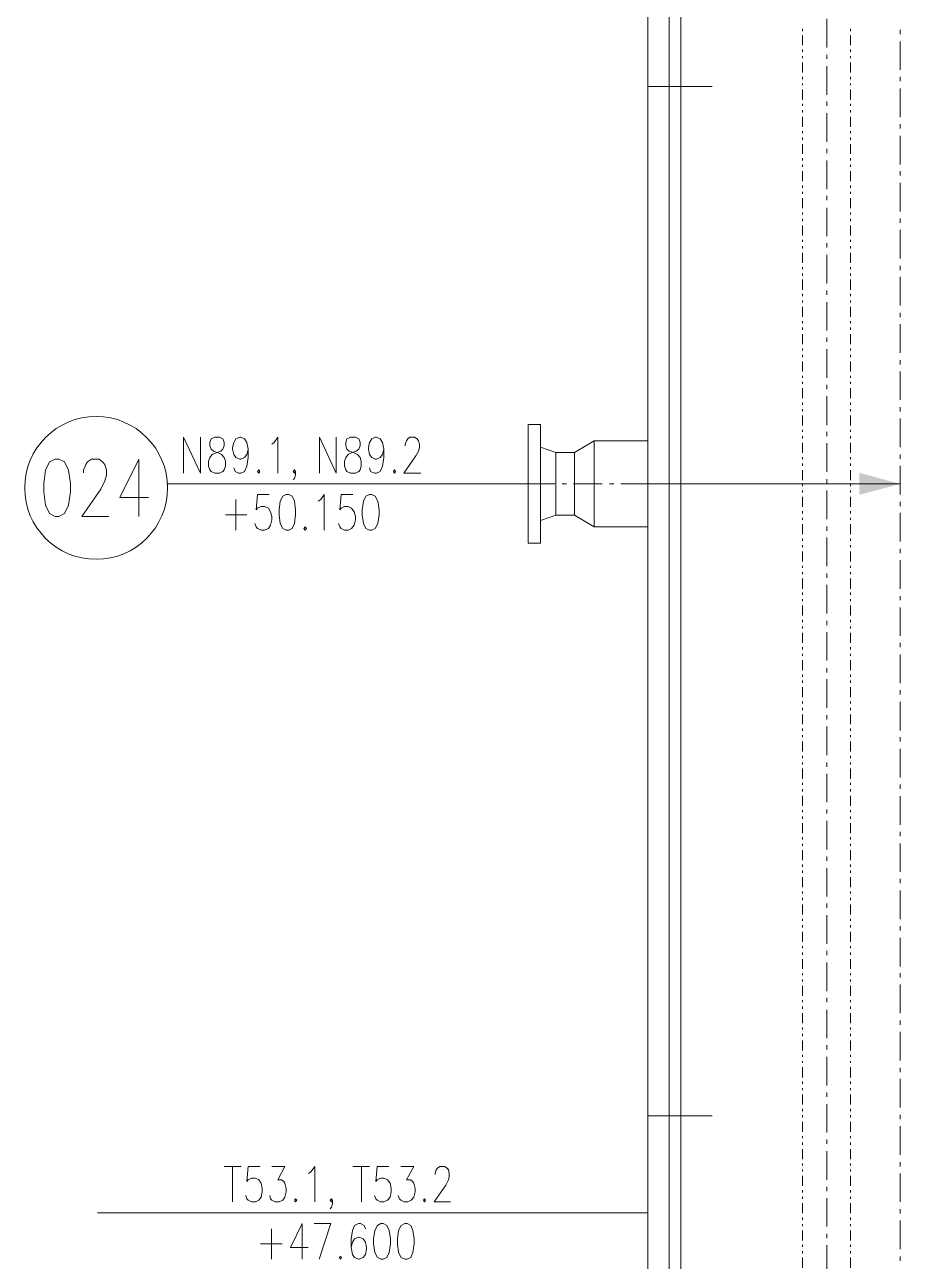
# Model space of a CAD drawing. Header units: millimetres. Extents: x 0 to 588, y 0 to 874.
# Drawn here: x 211.4 to 254.2, y 226 to 286.4 of the extents above; entities that cross this region are included whole.
import ezdxf

# ---------------------------------------------------------------- set-up
doc = ezdxf.new("R2010")
doc.units = ezdxf.units.MM
doc.layers.get('0').update_dxf_attribs({"lineweight": 18})

msp = doc.modelspace()

# ---------------------------------------------------------------- hatches: boundary and pattern name
msp.add_hatch(color=0).paths.add_polyline_path([(254.19, 263.991), (252.18, 264.541), (252.18, 263.462)], flags=0)

# ---------------------------------------------------------------- linework, layer by layer
at = {"color": 0, "lineweight": 0}
for points in [[(243.459, 96.16), (243.459, 686.943)], [(242.887, 302.662), (242.887, 75.629)], [(241.85, 301.731), (241.85, 75.353)], [(250.592, 286.724), (250.592, 285.327)], [(249.407, 286.237), (249.407, 286.131)], [(249.407, 285.919), (249.407, 285.433)], [(251.756, 286.237), (251.756, 286.131)], [(251.756, 285.919), (251.756, 285.433)], [(254.19, 285.983), (254.19, 286.195)], [(254.19, 284.226), (254.19, 285.623)], [(249.407, 285.221), (249.407, 285.115)], [(249.407, 284.903), (249.407, 284.798)], [(250.592, 284.967), (250.592, 284.776)], [(251.756, 285.221), (251.756, 285.115)], [(251.756, 284.903), (251.756, 284.798)], [(249.407, 284.586), (249.407, 284.099)], [(250.592, 284.416), (250.592, 283.019)], [(251.756, 284.586), (251.756, 284.099)], [(249.407, 283.887), (249.407, 283.781)], [(249.407, 283.57), (249.407, 283.485)], [(251.756, 283.887), (251.756, 283.781)], [(251.756, 283.57), (251.756, 283.485)], [(254.19, 283.676), (254.19, 283.887)], [(241.85, 283.422), (244.983, 283.422)], [(249.407, 283.274), (249.407, 282.765)], [(251.756, 283.274), (251.756, 282.765)], [(254.19, 281.919), (254.19, 283.316)], [(249.407, 282.575), (249.407, 282.469)], [(250.592, 282.681), (250.592, 282.469)], [(251.756, 282.575), (251.756, 282.469)], [(249.407, 282.257), (249.407, 282.152)], [(249.407, 281.94), (249.407, 281.453)], [(250.592, 282.109), (250.592, 280.712)], [(251.756, 282.257), (251.756, 282.152)], [(251.756, 281.94), (251.756, 281.453)], [(249.407, 281.241), (249.407, 281.136)], [(251.756, 281.241), (251.756, 281.136)], [(254.19, 281.368), (254.19, 281.58)], [(249.407, 280.924), (249.407, 280.818)], [(249.407, 280.606), (249.407, 280.12)], [(251.756, 280.924), (251.756, 280.818)], [(251.756, 280.606), (251.756, 280.12)], [(254.19, 279.612), (254.19, 281.009)], [(249.407, 279.908), (249.407, 279.802)], [(250.592, 280.374), (250.592, 280.162)], [(251.756, 279.908), (251.756, 279.802)], [(249.407, 279.591), (249.407, 279.485)], [(249.407, 279.273), (249.407, 278.786)], [(250.592, 279.802), (250.592, 278.405)], [(251.756, 279.591), (251.756, 279.485)], [(251.756, 279.273), (251.756, 278.786)], [(254.19, 279.061), (254.19, 279.273)], [(254.19, 277.305), (254.19, 278.702)], [(249.407, 278.575), (249.407, 278.469)], [(249.407, 278.278), (249.407, 278.172)], [(250.592, 278.067), (250.592, 277.855)], [(251.756, 278.575), (251.756, 278.469)], [(251.756, 278.278), (251.756, 278.172)], [(249.407, 277.961), (249.407, 277.474)], [(250.592, 277.495), (250.592, 276.098)], [(251.756, 277.961), (251.756, 277.474)], [(249.407, 277.262), (249.407, 277.156)], [(249.407, 276.945), (249.407, 276.839)], [(251.756, 277.262), (251.756, 277.156)], [(251.756, 276.945), (251.756, 276.839)], [(254.19, 276.754), (254.19, 276.966)], [(249.407, 276.627), (249.407, 276.14)], [(251.756, 276.627), (251.756, 276.14)], [(254.19, 275.019), (254.19, 276.416)], [(249.407, 275.929), (249.407, 275.823)], [(250.592, 275.759), (250.592, 275.548)], [(251.756, 275.929), (251.756, 275.823)], [(249.407, 275.611), (249.407, 275.505)], [(249.407, 275.294), (249.407, 274.807)], [(250.592, 275.188), (250.592, 273.791)], [(251.756, 275.611), (251.756, 275.505)], [(251.756, 275.294), (251.756, 274.807)], [(249.407, 274.595), (249.407, 274.489)], [(251.756, 274.595), (251.756, 274.489)], [(254.19, 274.447), (254.19, 274.659)], [(249.407, 274.278), (249.407, 274.172)], [(249.407, 273.981), (249.407, 273.473)], [(251.756, 274.278), (251.756, 274.172)], [(251.756, 273.981), (251.756, 273.473)], [(254.19, 272.711), (254.19, 274.108)], [(249.407, 273.283), (249.407, 273.177)], [(250.592, 273.452), (250.592, 273.24)], [(251.756, 273.283), (251.756, 273.177)], [(249.407, 272.965), (249.407, 272.86)], [(249.407, 272.648), (249.407, 272.161)], [(250.592, 272.881), (250.592, 271.484)], [(251.756, 272.965), (251.756, 272.86)], [(251.756, 272.648), (251.756, 272.161)], [(254.19, 272.14), (254.19, 272.351)], [(249.407, 271.949), (249.407, 271.844)], [(249.407, 271.632), (249.407, 271.526)], [(251.756, 271.949), (251.756, 271.844)], [(251.756, 271.632), (251.756, 271.526)], [(254.19, 270.404), (254.19, 271.801)], [(249.407, 271.314), (249.407, 270.827)], [(250.592, 271.145), (250.592, 270.933)], [(251.756, 271.314), (251.756, 270.827)], [(249.407, 270.616), (249.407, 270.51)], [(249.407, 270.298), (249.407, 270.192)], [(250.592, 270.574), (250.592, 269.176)], [(251.756, 270.616), (251.756, 270.51)], [(251.756, 270.298), (251.756, 270.192)], [(249.407, 269.981), (249.407, 269.494)], [(251.756, 269.981), (251.756, 269.494)], [(254.19, 269.833), (254.19, 270.044)], [(249.407, 269.282), (249.407, 269.176)], [(249.407, 268.986), (249.407, 268.88)], [(251.756, 269.282), (251.756, 269.176)], [(251.756, 268.986), (251.756, 268.88)], [(254.19, 268.097), (254.19, 269.494)], [(249.407, 268.668), (249.407, 268.182)], [(250.592, 268.838), (250.592, 268.626)], [(251.756, 268.668), (251.756, 268.182)], [(249.407, 267.97), (249.407, 267.864)], [(250.592, 268.288), (250.592, 266.869)], [(251.756, 267.97), (251.756, 267.864)], [(249.407, 267.652), (249.407, 267.547)], [(249.407, 267.335), (249.407, 266.848)], [(251.756, 267.652), (251.756, 267.547)], [(251.756, 267.335), (251.756, 266.848)], [(254.19, 267.526), (254.19, 267.737)], [(254.19, 265.79), (254.19, 267.187)], [(236.601, 266.89), (235.987, 266.89), (235.987, 263.991)], [(236.601, 266.89), (236.601, 263.991)], [(249.407, 266.637), (249.407, 266.531)], [(251.756, 266.637), (251.756, 266.531)], [(219.138, 264.52), (219.138, 266.277), (219.964, 264.52), (219.964, 266.277)], [(222.292, 265.684), (222.229, 265.43), (222.123, 265.282), (221.933, 265.197), (221.89, 265.197), (221.7, 265.282), (221.594, 265.43), (221.53, 265.684), (221.53, 265.769), (221.594, 266.023), (221.7, 266.192), (221.89, 266.277), (221.933, 266.277), (222.123, 266.192), (222.229, 266.023), (222.292, 265.684), (222.292, 265.282), (222.229, 264.858), (222.123, 264.604), (221.933, 264.52), (221.827, 264.52), (221.657, 264.604), (221.594, 264.774)], [(223.457, 265.938), (223.562, 266.023), (223.753, 266.277), (223.753, 264.52)], [(225.785, 264.52), (225.785, 266.277), (226.61, 264.52), (226.61, 266.277)], [(228.939, 265.684), (228.875, 265.43), (228.748, 265.282), (228.579, 265.197), (228.515, 265.197), (228.346, 265.282), (228.24, 265.43), (228.177, 265.684), (228.177, 265.769), (228.24, 266.023), (228.346, 266.192), (228.515, 266.277), (228.579, 266.277), (228.748, 266.192), (228.875, 266.023), (228.939, 265.684), (228.939, 265.282), (228.875, 264.858), (228.748, 264.604), (228.579, 264.52), (228.473, 264.52), (228.282, 264.604), (228.24, 264.774)], [(229.976, 265.853), (229.976, 265.938), (230.039, 266.107), (230.103, 266.192), (230.209, 266.277), (230.441, 266.277), (230.569, 266.192), (230.632, 266.107), (230.674, 265.938), (230.674, 265.769), (230.632, 265.599), (230.505, 265.366), (229.912, 264.52), (230.738, 264.52)], [(236.601, 265.79), (237.342, 265.536), (238.252, 265.536), (239.226, 266.107), (241.85, 266.107)], [(239.226, 266.107), (239.226, 263.991)], [(249.407, 266.319), (249.407, 266.213)], [(249.407, 266.002), (249.407, 265.515)], [(250.592, 266.531), (250.592, 266.319)], [(250.592, 265.98), (250.592, 264.583)], [(251.756, 266.319), (251.756, 266.213)], [(251.756, 266.002), (251.756, 265.515)], [(237.342, 265.536), (237.342, 263.991)], [(238.252, 265.536), (238.252, 263.991)], [(254.19, 265.218), (254.19, 265.43)], [(214.249, 264.541), (214.249, 264.668), (214.355, 264.943), (214.44, 265.07), (214.63, 265.197), (215.011, 265.197), (215.18, 265.07), (215.286, 264.943), (215.371, 264.668), (215.371, 264.414), (215.286, 264.139), (215.096, 263.737), (214.164, 262.403), (215.477, 262.403)], [(216.958, 265.197), (216.027, 263.334), (217.424, 263.334)], [(216.958, 265.197), (216.958, 262.403)], [(249.407, 265.303), (249.407, 265.197)], [(249.407, 264.986), (249.407, 264.88)], [(251.756, 265.303), (251.756, 265.197)], [(251.756, 264.986), (251.756, 264.88)], [(254.19, 263.483), (254.19, 264.88)], [(224.621, 264.604), (224.557, 264.52), (224.494, 264.604), (224.557, 264.689), (224.621, 264.604), (224.621, 264.435), (224.557, 264.266), (224.494, 264.202)], [(249.407, 264.668), (249.407, 264.181)], [(250.592, 264.224), (250.592, 264.012)], [(251.756, 264.668), (251.756, 264.181)], [(218.355, 263.991), (237.299, 263.991)], [(236.601, 261.091), (235.987, 261.091), (235.987, 263.991)], [(236.601, 261.091), (236.601, 263.991)], [(237.342, 262.467), (237.342, 263.991)], [(237.659, 263.991), (237.871, 263.991)], [(238.21, 263.991), (239.607, 263.991)], [(238.252, 262.467), (238.252, 263.991)], [(239.226, 261.895), (239.226, 263.991)], [(239.966, 263.991), (240.178, 263.991)], [(240.517, 263.991), (241.85, 263.991)], [(254.19, 263.991), (241.85, 263.991)], [(249.407, 263.969), (249.407, 263.885)], [(249.407, 263.673), (249.407, 263.567)], [(250.592, 263.673), (250.592, 262.276)], [(251.058, 263.991), (251.545, 263.991)], [(251.756, 263.991), (251.862, 263.991)], [(251.756, 263.969), (251.756, 263.885)], [(251.756, 263.673), (251.756, 263.567)], [(252.074, 263.991), (252.159, 263.991)], [(252.37, 263.991), (252.857, 263.991)], [(253.069, 263.991), (253.174, 263.991)], [(253.386, 263.991), (253.492, 263.991)], [(253.704, 263.991), (254.19, 263.991)], [(221.7, 263.229), (221.7, 261.726)], [(223.329, 263.483), (222.758, 263.483), (222.695, 262.721), (222.758, 262.805), (222.927, 262.89), (223.097, 262.89), (223.287, 262.805), (223.393, 262.636), (223.457, 262.403), (223.457, 262.234), (223.393, 261.98), (223.287, 261.81), (223.097, 261.726), (222.927, 261.726), (222.758, 261.81), (222.695, 261.895), (222.631, 262.065)], [(225.721, 263.144), (225.848, 263.229), (226.018, 263.483), (226.018, 261.726)], [(227.415, 263.483), (226.843, 263.483), (226.78, 262.721), (226.843, 262.805), (227.012, 262.89), (227.182, 262.89), (227.351, 262.805), (227.478, 262.636), (227.542, 262.403), (227.542, 262.234), (227.478, 261.98), (227.351, 261.81), (227.182, 261.726), (227.012, 261.726), (226.843, 261.81), (226.78, 261.895), (226.716, 262.065)], [(249.407, 263.356), (249.407, 262.869)], [(251.756, 263.356), (251.756, 262.869)], [(254.19, 262.911), (254.19, 263.123)], [(221.192, 262.488), (222.229, 262.488)], [(236.601, 262.213), (237.342, 262.467), (238.252, 262.467), (239.226, 261.895)], [(249.407, 262.657), (249.407, 262.551)], [(249.407, 262.34), (249.407, 262.234)], [(251.756, 262.657), (251.756, 262.551)], [(251.756, 262.34), (251.756, 262.234)], [(254.19, 261.175), (254.19, 262.572)], [(239.226, 261.895), (241.85, 261.895)], [(249.407, 262.022), (249.407, 261.535)], [(250.592, 261.916), (250.592, 261.705)], [(251.756, 262.022), (251.756, 261.535)], [(249.407, 261.324), (249.407, 261.218)], [(250.592, 261.366), (250.592, 259.969)], [(251.756, 261.324), (251.756, 261.218)], [(249.407, 261.006), (249.407, 260.9)], [(249.407, 260.689), (249.407, 260.202)], [(251.756, 261.006), (251.756, 260.9)], [(251.756, 260.689), (251.756, 260.202)], [(254.19, 260.604), (254.19, 260.816)], [(249.407, 259.99), (249.407, 259.884)], [(251.756, 259.99), (251.756, 259.884)], [(254.19, 258.868), (254.19, 260.265)], [(249.407, 259.673), (249.407, 259.588)], [(249.407, 259.376), (249.407, 258.868)], [(250.592, 259.609), (250.592, 259.397)], [(251.756, 259.673), (251.756, 259.588)], [(251.756, 259.376), (251.756, 258.868)], [(250.592, 259.059), (250.592, 257.662)], [(249.407, 258.678), (249.407, 258.572)], [(249.407, 258.36), (249.407, 258.255)], [(251.756, 258.678), (251.756, 258.572)], [(251.756, 258.36), (251.756, 258.255)], [(254.19, 258.318), (254.19, 258.509)], [(249.407, 258.043), (249.407, 257.556)], [(251.756, 258.043), (251.756, 257.556)], [(254.19, 256.561), (254.19, 257.958)], [(249.407, 257.344), (249.407, 257.238)], [(249.407, 257.027), (249.407, 256.921)], [(250.592, 257.302), (250.592, 257.09)], [(251.756, 257.344), (251.756, 257.238)], [(251.756, 257.027), (251.756, 256.921)], [(249.407, 256.709), (249.407, 256.223)], [(250.592, 256.752), (250.592, 255.355)], [(251.756, 256.709), (251.756, 256.223)], [(249.407, 256.011), (249.407, 255.905)], [(249.407, 255.693), (249.407, 255.588)], [(251.756, 256.011), (251.756, 255.905)], [(251.756, 255.693), (251.756, 255.588)], [(254.19, 256.011), (254.19, 256.223)], [(249.407, 255.376), (249.407, 254.889)], [(251.756, 255.376), (251.756, 254.889)], [(254.19, 254.254), (254.19, 255.651)], [(249.407, 254.677), (249.407, 254.571)], [(250.592, 254.995), (250.592, 254.783)], [(251.756, 254.677), (251.756, 254.571)], [(249.407, 254.381), (249.407, 254.275)], [(249.407, 254.064), (249.407, 253.577)], [(250.592, 254.445), (250.592, 253.048)], [(251.756, 254.381), (251.756, 254.275)], [(251.756, 254.064), (251.756, 253.577)], [(254.19, 253.704), (254.19, 253.915)], [(249.407, 253.365), (249.407, 253.259)], [(251.756, 253.365), (251.756, 253.259)], [(254.19, 251.947), (254.19, 253.344)], [(249.407, 253.048), (249.407, 252.942)], [(249.407, 252.73), (249.407, 252.243)], [(250.592, 252.688), (250.592, 252.476)], [(251.756, 253.048), (251.756, 252.942)], [(251.756, 252.73), (251.756, 252.243)], [(250.592, 252.137), (250.592, 250.74)], [(249.407, 252.031), (249.407, 251.926)], [(249.407, 251.714), (249.407, 251.608)], [(251.756, 252.031), (251.756, 251.926)], [(251.756, 251.714), (251.756, 251.608)], [(254.19, 251.397), (254.19, 251.608)], [(249.407, 251.397), (249.407, 250.91)], [(251.756, 251.397), (251.756, 250.91)], [(254.19, 249.64), (254.19, 251.037)], [(249.407, 250.698), (249.407, 250.592)], [(249.407, 250.381), (249.407, 250.275)], [(250.592, 250.381), (250.592, 250.169)], [(251.756, 250.698), (251.756, 250.592)], [(251.756, 250.381), (251.756, 250.275)], [(249.407, 250.084), (249.407, 249.576)], [(250.592, 249.83), (250.592, 248.433)], [(251.756, 250.084), (251.756, 249.576)], [(249.407, 249.386), (249.407, 249.28)], [(249.407, 249.068), (249.407, 248.962)], [(251.756, 249.386), (251.756, 249.28)], [(251.756, 249.068), (251.756, 248.962)], [(254.19, 249.089), (254.19, 249.301)], [(249.407, 248.751), (249.407, 248.264)], [(251.756, 248.751), (251.756, 248.264)], [(254.19, 247.333), (254.19, 248.73)], [(249.407, 248.052), (249.407, 247.946)], [(250.592, 248.073), (250.592, 247.883)], [(251.756, 248.052), (251.756, 247.946)], [(249.407, 247.735), (249.407, 247.629)], [(249.407, 247.417), (249.407, 246.93)], [(250.592, 247.523), (250.592, 246.126)], [(251.756, 247.735), (251.756, 247.629)], [(251.756, 247.417), (251.756, 246.93)], [(249.407, 246.719), (249.407, 246.613)], [(251.756, 246.719), (251.756, 246.613)], [(254.19, 246.782), (254.19, 246.994)], [(249.407, 246.401), (249.407, 246.295)], [(249.407, 246.084), (249.407, 245.597)], [(251.756, 246.401), (251.756, 246.295)], [(251.756, 246.084), (251.756, 245.597)], [(254.19, 245.025), (254.19, 246.422)], [(250.592, 245.787), (250.592, 245.576)], [(249.407, 245.385), (249.407, 245.279)], [(249.407, 245.089), (249.407, 244.983)], [(250.592, 245.216), (250.592, 243.819)], [(251.756, 245.385), (251.756, 245.279)], [(251.756, 245.089), (251.756, 244.983)], [(249.407, 244.771), (249.407, 244.285)], [(251.756, 244.771), (251.756, 244.285)], [(254.19, 244.475), (254.19, 244.687)], [(249.407, 244.073), (249.407, 243.967)], [(249.407, 243.755), (249.407, 243.649)], [(251.756, 244.073), (251.756, 243.967)], [(251.756, 243.755), (251.756, 243.649)], [(254.19, 242.718), (254.19, 244.115)], [(249.407, 243.438), (249.407, 242.951)], [(250.592, 243.48), (250.592, 243.268)], [(251.756, 243.438), (251.756, 242.951)], [(249.407, 242.739), (249.407, 242.633)], [(249.407, 242.422), (249.407, 242.316)], [(250.592, 242.909), (250.592, 241.512)], [(251.756, 242.739), (251.756, 242.633)], [(251.756, 242.422), (251.756, 242.316)], [(254.19, 242.168), (254.19, 242.38)], [(249.407, 242.104), (249.407, 241.618)], [(251.756, 242.104), (251.756, 241.618)], [(254.19, 240.411), (254.19, 241.808)], [(249.407, 241.406), (249.407, 241.3)], [(250.592, 241.173), (250.592, 240.961)], [(251.756, 241.406), (251.756, 241.3)], [(249.407, 241.088), (249.407, 240.982)], [(249.407, 240.771), (249.407, 240.284)], [(250.592, 240.601), (250.592, 239.204)], [(251.756, 241.088), (251.756, 240.982)], [(251.756, 240.771), (251.756, 240.284)], [(249.407, 240.072), (249.407, 239.988)], [(251.756, 240.072), (251.756, 239.988)], [(254.19, 239.861), (254.19, 240.072)], [(249.407, 239.776), (249.407, 239.67)], [(249.407, 239.458), (249.407, 238.972)], [(251.756, 239.776), (251.756, 239.67)], [(251.756, 239.458), (251.756, 238.972)], [(254.19, 238.125), (254.19, 239.522)], [(249.407, 238.76), (249.407, 238.654)], [(250.592, 238.866), (250.592, 238.654)], [(251.756, 238.76), (251.756, 238.654)], [(249.407, 238.442), (249.407, 238.337)], [(250.592, 238.294), (250.592, 236.897)], [(251.756, 238.442), (251.756, 238.337)], [(249.407, 238.125), (249.407, 237.638)], [(251.756, 238.125), (251.756, 237.638)], [(254.19, 237.554), (254.19, 237.765)], [(249.407, 237.427), (249.407, 237.321)], [(249.407, 237.109), (249.407, 237.003)], [(251.756, 237.427), (251.756, 237.321)], [(251.756, 237.109), (251.756, 237.003)], [(254.19, 235.818), (254.19, 237.215)], [(249.407, 236.792), (249.407, 236.305)], [(250.592, 236.559), (250.592, 236.347)], [(251.756, 236.792), (251.756, 236.305)], [(249.407, 236.093), (249.407, 235.987)], [(249.407, 235.775), (249.407, 235.691)], [(250.592, 235.987), (250.592, 234.59)], [(251.756, 236.093), (251.756, 235.987)], [(251.756, 235.775), (251.756, 235.691)], [(249.407, 235.479), (249.407, 234.971)], [(251.756, 235.479), (251.756, 234.971)], [(254.19, 235.246), (254.19, 235.458)], [(249.407, 234.781), (249.407, 234.675)], [(251.756, 234.781), (251.756, 234.675)], [(254.19, 233.511), (254.19, 234.908)], [(249.407, 234.463), (249.407, 234.357)], [(249.407, 234.146), (249.407, 233.659)], [(250.592, 234.251), (250.592, 234.04)], [(251.756, 234.463), (251.756, 234.357)], [(251.756, 234.146), (251.756, 233.659)], [(249.407, 233.447), (249.407, 233.341)], [(250.592, 233.68), (250.592, 232.283)], [(251.756, 233.447), (251.756, 233.341)], [(241.85, 233.108), (244.983, 233.108)], [(249.407, 233.13), (249.407, 233.024)], [(249.407, 232.812), (249.407, 232.325)], [(251.756, 233.13), (251.756, 233.024)], [(251.756, 232.812), (251.756, 232.325)], [(254.19, 232.939), (254.19, 233.151)], [(249.407, 232.114), (249.407, 232.008)], [(251.756, 232.114), (251.756, 232.008)], [(254.19, 231.203), (254.19, 232.601)], [(249.407, 231.796), (249.407, 231.69)], [(250.592, 231.944), (250.592, 231.733)], [(251.756, 231.796), (251.756, 231.69)], [(249.407, 231.479), (249.407, 230.992)], [(250.592, 231.373), (250.592, 229.976)], [(251.756, 231.479), (251.756, 230.992)], [(221.128, 230.632), (221.954, 230.632)], [(221.53, 230.632), (221.53, 228.896)], [(222.885, 230.632), (222.292, 230.632), (222.229, 229.891), (222.292, 229.976), (222.462, 230.06), (222.652, 230.06), (222.821, 229.976), (222.927, 229.806), (222.991, 229.553), (222.991, 229.383), (222.927, 229.129), (222.821, 228.981), (222.652, 228.896), (222.462, 228.896), (222.292, 228.981), (222.229, 229.044), (222.186, 229.214)], [(223.457, 230.632), (224.091, 230.632), (223.753, 229.976), (223.922, 229.976), (224.049, 229.891), (224.091, 229.806), (224.155, 229.553), (224.155, 229.383), (224.091, 229.129), (223.986, 228.981), (223.816, 228.896), (223.626, 228.896), (223.457, 228.981), (223.393, 229.044), (223.351, 229.214)], [(225.256, 230.293), (225.383, 230.378), (225.552, 230.632), (225.552, 228.896)], [(227.415, 230.632), (228.24, 230.632)], [(227.838, 230.632), (227.838, 228.896)], [(229.172, 230.632), (228.6, 230.632), (228.536, 229.891), (228.6, 229.976), (228.769, 230.06), (228.939, 230.06), (229.108, 229.976), (229.235, 229.806), (229.298, 229.553), (229.298, 229.383), (229.235, 229.129), (229.108, 228.981), (228.939, 228.896), (228.769, 228.896), (228.6, 228.981), (228.536, 229.044), (228.473, 229.214)], [(229.764, 230.632), (230.399, 230.632), (230.039, 229.976), (230.23, 229.976), (230.336, 229.891), (230.399, 229.806), (230.463, 229.553), (230.463, 229.383), (230.399, 229.129), (230.272, 228.981), (230.103, 228.896), (229.934, 228.896), (229.764, 228.981), (229.701, 229.044), (229.637, 229.214)], [(231.436, 230.23), (231.436, 230.293), (231.5, 230.463), (231.563, 230.547), (231.669, 230.632), (231.902, 230.632), (232.029, 230.547), (232.093, 230.463), (232.135, 230.293), (232.135, 230.145), (232.093, 229.976), (231.965, 229.722), (231.394, 228.896), (232.198, 228.896)], [(249.407, 230.78), (249.407, 230.674)], [(249.407, 230.484), (249.407, 230.378)], [(251.756, 230.78), (251.756, 230.674)], [(251.756, 230.484), (251.756, 230.378)], [(254.19, 230.632), (254.19, 230.844)], [(254.19, 228.896), (254.19, 230.293)], [(249.407, 230.166), (249.407, 229.679)], [(251.756, 230.166), (251.756, 229.679)], [(249.407, 229.468), (249.407, 229.362)], [(249.407, 229.15), (249.407, 229.044)], [(250.592, 229.637), (250.592, 229.425)], [(250.592, 229.087), (250.592, 227.69)], [(251.756, 229.468), (251.756, 229.362)], [(251.756, 229.15), (251.756, 229.044)], [(226.42, 228.981), (226.377, 228.896), (226.314, 228.981), (226.377, 229.044), (226.42, 228.981), (226.42, 228.812), (226.377, 228.642), (226.314, 228.558)], [(249.407, 228.833), (249.407, 228.346)], [(251.756, 228.833), (251.756, 228.346)], [(254.19, 228.325), (254.19, 228.536)], [(214.926, 228.367), (241.85, 228.367)], [(249.407, 228.134), (249.407, 228.029)], [(251.756, 228.134), (251.756, 228.029)], [(254.19, 226.589), (254.19, 227.986)], [(223.435, 227.584), (223.435, 226.102)], [(224.938, 227.838), (224.367, 226.674), (225.234, 226.674)], [(224.938, 227.838), (224.938, 226.102)], [(225.764, 226.102), (226.335, 227.838), (225.531, 227.838)], [(228.029, 227.584), (227.965, 227.753), (227.796, 227.838), (227.69, 227.838), (227.499, 227.753), (227.393, 227.499), (227.33, 227.097), (227.33, 226.674), (227.393, 226.335), (227.499, 226.187), (227.69, 226.102), (227.732, 226.102), (227.923, 226.187), (228.029, 226.335), (228.092, 226.589), (228.092, 226.674), (228.029, 226.928), (227.923, 227.097), (227.732, 227.182), (227.69, 227.182), (227.499, 227.097), (227.393, 226.928), (227.33, 226.674)], [(249.407, 227.817), (249.407, 227.711)], [(249.407, 227.499), (249.407, 227.012)], [(250.592, 227.33), (250.592, 227.118)], [(251.756, 227.817), (251.756, 227.711)], [(251.756, 227.499), (251.756, 227.012)], [(222.906, 226.843), (223.964, 226.843)], [(249.407, 226.801), (249.407, 226.695)], [(250.592, 226.78), (250.592, 225.383)], [(251.756, 226.801), (251.756, 226.695)], [(249.407, 226.483), (249.407, 226.377)], [(249.407, 226.187), (249.407, 225.679)], [(251.756, 226.483), (251.756, 226.377)], [(251.756, 226.187), (251.756, 225.679)], [(254.19, 226.018), (254.19, 226.229)]]:
    msp.add_lwpolyline(points, dxfattribs=at)
for points in [[(220.662, 266.277), (220.493, 266.192), (220.43, 266.023), (220.43, 265.853), (220.493, 265.684), (220.599, 265.599), (220.832, 265.515), (221.001, 265.43), (221.128, 265.282), (221.192, 265.113), (221.192, 264.858), (221.128, 264.689), (221.065, 264.604), (220.895, 264.52), (220.662, 264.52), (220.493, 264.604), (220.43, 264.689), (220.366, 264.858), (220.366, 265.113), (220.43, 265.282), (220.536, 265.43), (220.726, 265.515), (220.959, 265.599), (221.065, 265.684), (221.128, 265.853), (221.128, 266.023), (221.065, 266.192), (220.895, 266.277)], [(227.309, 266.277), (227.118, 266.192), (227.076, 266.023), (227.076, 265.853), (227.118, 265.684), (227.245, 265.599), (227.478, 265.515), (227.648, 265.43), (227.774, 265.282), (227.817, 265.113), (227.817, 264.858), (227.774, 264.689), (227.711, 264.604), (227.542, 264.52), (227.309, 264.52), (227.118, 264.604), (227.076, 264.689), (227.012, 264.858), (227.012, 265.113), (227.076, 265.282), (227.182, 265.43), (227.351, 265.515), (227.584, 265.599), (227.711, 265.684), (227.774, 265.853), (227.774, 266.023), (227.711, 266.192), (227.542, 266.277)], [(212.852, 265.197), (212.577, 265.07), (212.386, 264.668), (212.302, 264.012), (212.302, 263.61), (212.386, 262.954), (212.577, 262.551), (212.852, 262.403), (213.042, 262.403), (213.318, 262.551), (213.508, 262.954), (213.614, 263.61), (213.614, 264.012), (213.508, 264.668), (213.318, 265.07), (213.042, 265.197)], [(222.821, 264.689), (222.758, 264.604), (222.821, 264.52), (222.864, 264.604)], [(229.447, 264.689), (229.404, 264.604), (229.447, 264.52), (229.51, 264.604)], [(224.155, 263.483), (223.986, 263.398), (223.859, 263.144), (223.816, 262.721), (223.816, 262.488), (223.859, 262.065), (223.986, 261.81), (224.155, 261.726), (224.282, 261.726), (224.451, 261.81), (224.557, 262.065), (224.621, 262.488), (224.621, 262.721), (224.557, 263.144), (224.451, 263.398), (224.282, 263.483)], [(228.24, 263.483), (228.05, 263.398), (227.944, 263.144), (227.88, 262.721), (227.88, 262.488), (227.944, 262.065), (228.05, 261.81), (228.24, 261.726), (228.346, 261.726), (228.515, 261.81), (228.642, 262.065), (228.706, 262.488), (228.706, 262.721), (228.642, 263.144), (228.515, 263.398), (228.346, 263.483)], [(225.086, 261.895), (225.023, 261.81), (225.086, 261.726), (225.15, 261.81)], [(224.621, 229.044), (224.557, 228.981), (224.621, 228.896), (224.684, 228.981)], [(230.928, 229.044), (230.865, 228.981), (230.928, 228.896), (230.971, 228.981)], [(228.791, 227.838), (228.621, 227.753), (228.494, 227.499), (228.431, 227.097), (228.431, 226.843), (228.494, 226.42), (228.621, 226.187), (228.791, 226.102), (228.896, 226.102), (229.087, 226.187), (229.193, 226.42), (229.256, 226.843), (229.256, 227.097), (229.193, 227.499), (229.087, 227.753), (228.896, 227.838)], [(229.955, 227.838), (229.785, 227.753), (229.658, 227.499), (229.595, 227.097), (229.595, 226.843), (229.658, 226.42), (229.785, 226.187), (229.955, 226.102), (230.082, 226.102), (230.251, 226.187), (230.357, 226.42), (230.42, 226.843), (230.42, 227.097), (230.357, 227.499), (230.251, 227.753), (230.082, 227.838)], [(226.801, 226.25), (226.758, 226.187), (226.801, 226.102), (226.864, 226.187)]]:
    msp.add_lwpolyline(points, close=True, dxfattribs=at)
msp.add_circle((214.863, 263.8), 3.493, dxfattribs=at)

doc.saveas('drawing.dxf')
